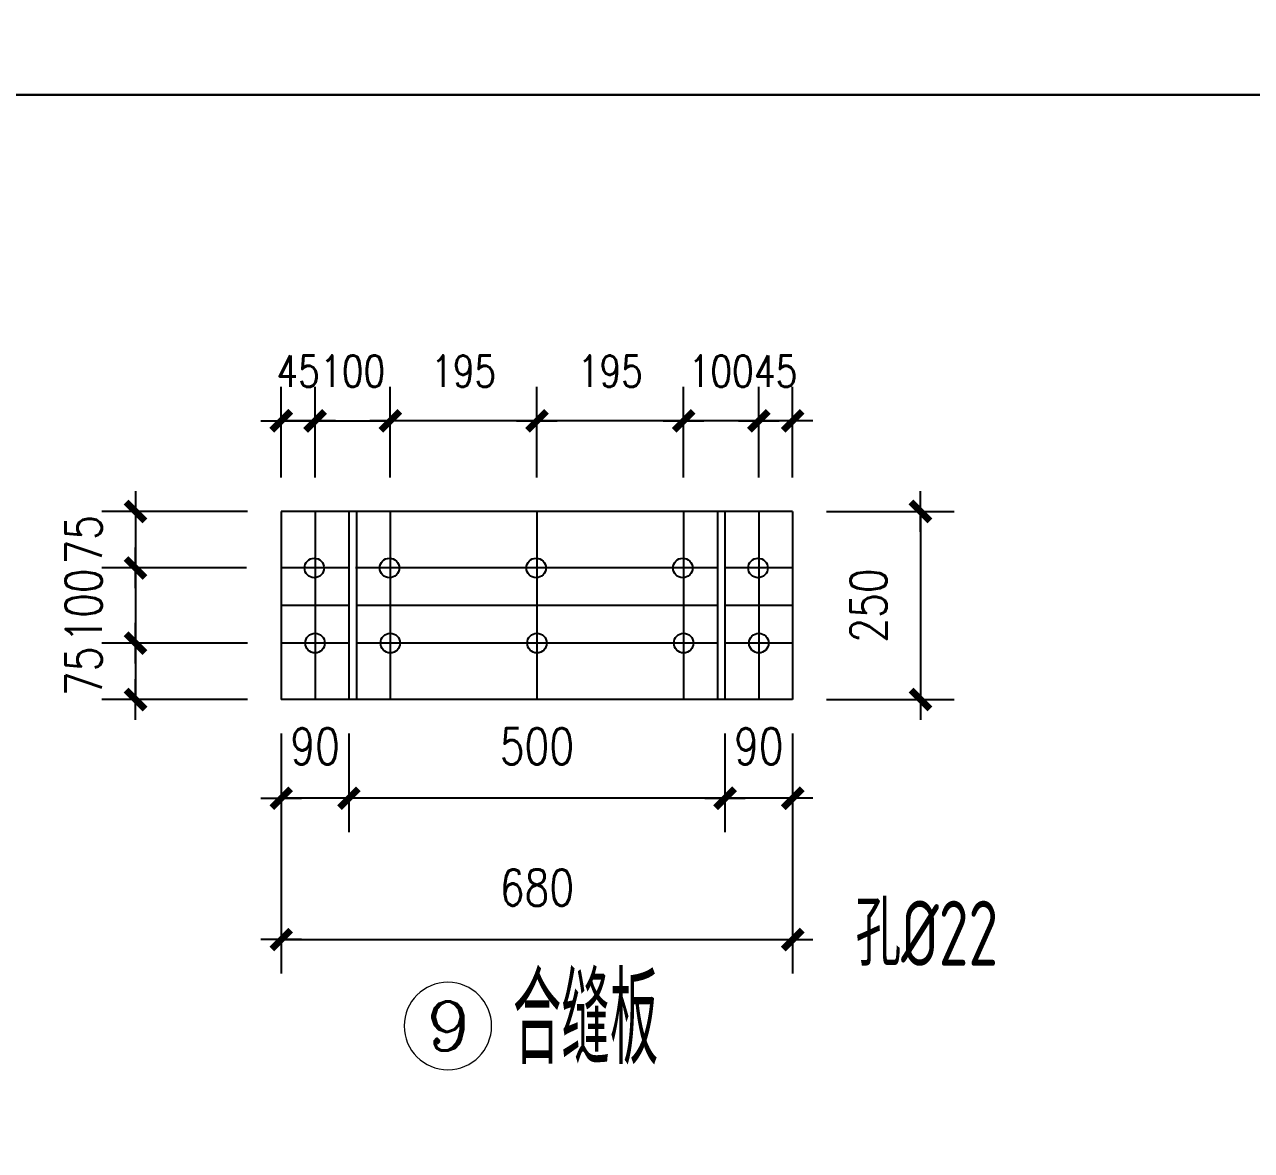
# Model space of a CAD drawing. Header units: millimetres. Extents: x 2451220 to 4527627, y -5186613 to -1639140.
# Drawn here: x 2491681 to 2494944, y -1752935 to -1749942 of the extents above; entities that cross this region are included whole.
import ezdxf
from ezdxf.enums import TextEntityAlignment as Align

# ---------------------------------------------------------------- set-up
doc = ezdxf.new("R2010")
doc.units = ezdxf.units.MM
doc.header["$LTSCALE"] = 1000
doc.header["$PDMODE"] = 34
doc.layers.add('钢架', color=7, linetype='Continuous', lineweight=25)
doc.styles.add('COMPLEX', font='COMPLEX')
doc.styles.add('DIM_FONT', font='simplex.shx', dxfattribs={"width": 0.8, "bigfont": 'hztxt.shx'})
doc.styles.add('hz', font='gbenor.shx', dxfattribs={"width": 0.75, "height": 100, "bigfont": 'gbcbig.shx'})
doc.styles.add('TSSD_Label', font='Tssdeng.shx', dxfattribs={"width": 0.7, "bigfont": 'hztxt.shx'})
doc.dimstyles.new('WGH(2)', dxfattribs={"dimscale": 1.2, "dimtxt": 100, "dimasz": 0.5, "dimexe": 75, "dimexo": 75, "dimgap": 75, "dimtad": 1, "dimdec": 0, "dimlfac": 0.5, "dimzin": 0, "dimdsep": 46, "dimtxsty": 'DIM_FONT', "dimblk1": '_DIMX', "dimblk2": '_DIMX', "dimsah": 1, "dimcen": 0.09, "dimclrd": 3, "dimclre": 3, "dimclrt": 7, "dimadec": 0, "dimazin": 0, "dimtfac": 1, "dimtdec": 0, "dimtix": 1, "dimtmove": 2, "dimatfit": 3, "dimldrblk": '_DIMX', "dimfxl": 1, "dimtolj": 1, "dimtzin": 0, "dimarcsym": 0})

# ---------------------------------------------------------------- blocks, each defined once
blk = doc.blocks.new('_DIMX')
blk.add_line((-150, 0), (150, 0))
at = {"const_width": 50}
blk.add_lwpolyline([(-70, -70), (70, 70)], dxfattribs=at)
blk = doc.blocks.new('*D2153')
at = {"color": 3, "lineweight": -2}
for p, q in [((2493633.8, -1751146.2), (2493633.8, -1750905.4)), ((2493723.8, -1751146.2), (2493723.8, -1750905.4)), ((2493633.4, -1750995.4), (2493633, -1750995.4)), ((2493723.8, -1750995.4), (2493633.8, -1750995.4)), ((2493724.1, -1750995.4), (2493724.5, -1750995.4))]:
    blk.add_line(p, q, dxfattribs=at)
at = {"layer": 'Defpoints', "color": 0}
for p in [(2493633.8, -1750995.4), (2493633.8, -1751236.2), (2493723.8, -1751236.2)]:
    blk.add_point(p, dxfattribs=at)
at = {"color": 3, "lineweight": -2, "xscale": 0.36, "yscale": 0.36, "zscale": 0.36}
blk.add_blockref('_DIMX', (2493633.8, -1750995.4), dxfattribs=at)
at = {"color": 3, "lineweight": -2, "xscale": 0.36, "yscale": 0.36, "zscale": 0.36, "rotation": 180}
blk.add_blockref('_DIMX', (2493723.8, -1750995.4), dxfattribs=at)
at = {"color": 7, "insert": (2493678.8, -1750863.4), "char_height": 84, "attachment_point": 5, "style": 'DIM_FONT'}
blk.add_mtext('\\A1;45', dxfattribs=at)
blk = doc.blocks.new('*D2154')
at = {"color": 3, "lineweight": -2}
for p, q in [((2493433.8, -1751146.2), (2493433.8, -1750905.4)), ((2493633.8, -1751056.2), (2493633.8, -1750905.4)), ((2493433.4, -1750995.4), (2493433, -1750995.4)), ((2493633.8, -1750995.4), (2493433.8, -1750995.4)), ((2493634.1, -1750995.4), (2493634.5, -1750995.4))]:
    blk.add_line(p, q, dxfattribs=at)
at = {"layer": 'Defpoints', "color": 0}
for p in [(2493433.8, -1750995.4), (2493633.8, -1751146.2), (2493433.8, -1751236.2)]:
    blk.add_point(p, dxfattribs=at)
at = {"color": 3, "lineweight": -2, "xscale": 0.36, "yscale": 0.36, "zscale": 0.36}
blk.add_blockref('_DIMX', (2493433.8, -1750995.4), dxfattribs=at)
at = {"color": 3, "lineweight": -2, "xscale": 0.36, "yscale": 0.36, "zscale": 0.36, "rotation": 180}
blk.add_blockref('_DIMX', (2493633.8, -1750995.4), dxfattribs=at)
at = {"color": 7, "insert": (2493533.8, -1750863.4), "char_height": 84, "attachment_point": 5, "style": 'DIM_FONT'}
blk.add_mtext('\\A1;100', dxfattribs=at)
blk = doc.blocks.new('*D2155')
at = {"color": 3, "lineweight": -2}
for p, q in [((2493043.8, -1751146.2), (2493043.8, -1750905.4)), ((2493433.8, -1751146.2), (2493433.8, -1750905.4)), ((2493433.4, -1750995.4), (2493044.1, -1750995.4))]:
    blk.add_line(p, q, dxfattribs=at)
at = {"layer": 'Defpoints', "color": 0}
for p in [(2493043.8, -1750995.4), (2493043.8, -1751236.2), (2493433.8, -1751236.2)]:
    blk.add_point(p, dxfattribs=at)
at = {"color": 3, "lineweight": -2, "xscale": 0.36, "yscale": 0.36, "zscale": 0.36, "rotation": 180}
blk.add_blockref('_DIMX', (2493043.8, -1750995.4), dxfattribs=at)
at = {"color": 3, "lineweight": -2, "xscale": 0.36, "yscale": 0.36, "zscale": 0.36}
blk.add_blockref('_DIMX', (2493433.8, -1750995.4), dxfattribs=at)
at = {"color": 7, "insert": (2493238.8, -1750863.4), "char_height": 84, "attachment_point": 5, "style": 'DIM_FONT'}
blk.add_mtext('\\A1;195', dxfattribs=at)
blk = doc.blocks.new('*D2156')
at = {"color": 3, "lineweight": -2}
for p, q in [((2492363.8, -1751146.2), (2492363.8, -1750905.4)), ((2492453.8, -1751146.2), (2492453.8, -1750905.4)), ((2492363.4, -1750995.4), (2492363, -1750995.4)), ((2492453.8, -1750995.4), (2492363.8, -1750995.4)), ((2492454.1, -1750995.4), (2492454.5, -1750995.4))]:
    blk.add_line(p, q, dxfattribs=at)
at = {"layer": 'Defpoints', "color": 0}
for p in [(2492363.8, -1750995.4), (2492363.8, -1751236.2), (2492453.8, -1751236.2)]:
    blk.add_point(p, dxfattribs=at)
at = {"color": 3, "lineweight": -2, "xscale": 0.36, "yscale": 0.36, "zscale": 0.36}
blk.add_blockref('_DIMX', (2492363.8, -1750995.4), dxfattribs=at)
at = {"color": 3, "lineweight": -2, "xscale": 0.36, "yscale": 0.36, "zscale": 0.36, "rotation": 180}
blk.add_blockref('_DIMX', (2492453.8, -1750995.4), dxfattribs=at)
at = {"color": 7, "insert": (2492408.8, -1750863.4), "char_height": 84, "attachment_point": 5, "style": 'DIM_FONT'}
blk.add_mtext('\\A1;45', dxfattribs=at)
blk = doc.blocks.new('*D2157')
at = {"color": 3, "lineweight": -2}
for p, q in [((2493813.8, -1751236.2), (2494153.6, -1751236.2)), ((2494063.6, -1751236.6), (2494063.6, -1751735.9)), ((2493813.8, -1751736.2), (2494153.6, -1751736.2))]:
    blk.add_line(p, q, dxfattribs=at)
at = {"layer": 'Defpoints', "color": 0}
for p in [(2493723.8, -1751236.2), (2493723.8, -1751736.2), (2494063.6, -1751736.2)]:
    blk.add_point(p, dxfattribs=at)
at = {"color": 3, "lineweight": -2, "xscale": 0.36, "yscale": 0.36, "zscale": 0.36}
for p, rotation in [((2494063.6, -1751236.2), 90), ((2494063.6, -1751736.2), 270)]:
    blk.add_blockref('_DIMX', p, dxfattribs=dict(at, rotation=rotation))
at = {"color": 7, "insert": (2493925.6, -1751486.2), "char_height": 96, "attachment_point": 5, "rotation": 90, "style": 'DIM_FONT'}
blk.add_mtext('\\A1;250', dxfattribs=at)
blk = doc.blocks.new('*D471')
at = {"color": 3, "lineweight": -2}
for p, q in [((2493543.8, -1751826.2), (2493543.8, -1752088.6)), ((2493723.8, -1751826.2), (2493723.8, -1752088.6)), ((2493543.4, -1751998.6), (2493543, -1751998.6)), ((2493723.8, -1751998.6), (2493543.8, -1751998.6)), ((2493724.1, -1751998.6), (2493724.5, -1751998.6))]:
    blk.add_line(p, q, dxfattribs=at)
at = {"layer": 'Defpoints', "color": 0}
for p in [(2493543.8, -1751736.2), (2493723.8, -1751736.2), (2493543.8, -1751998.6)]:
    blk.add_point(p, dxfattribs=at)
at = {"color": 3, "lineweight": -2, "xscale": 0.36, "yscale": 0.36, "zscale": 0.36}
blk.add_blockref('_DIMX', (2493543.8, -1751998.6), dxfattribs=at)
at = {"color": 3, "lineweight": -2, "xscale": 0.36, "yscale": 0.36, "zscale": 0.36, "rotation": 180}
blk.add_blockref('_DIMX', (2493723.8, -1751998.6), dxfattribs=at)
at = {"color": 7, "insert": (2493633.8, -1751860.6), "char_height": 96, "attachment_point": 5, "style": 'DIM_FONT'}
blk.add_mtext('\\A1;90', dxfattribs=at)
blk = doc.blocks.new('*D2158')
at = {"color": 3, "lineweight": -2}
for p, q in [((2492543.8, -1751826.2), (2492543.8, -1752088.6)), ((2493543.8, -1751826.2), (2493543.8, -1752088.6)), ((2493543.4, -1751998.6), (2492544.1, -1751998.6))]:
    blk.add_line(p, q, dxfattribs=at)
at = {"layer": 'Defpoints', "color": 0}
for p in [(2492543.8, -1751736.2), (2493543.8, -1751736.2), (2492543.8, -1751998.6)]:
    blk.add_point(p, dxfattribs=at)
at = {"color": 3, "lineweight": -2, "xscale": 0.36, "yscale": 0.36, "zscale": 0.36, "rotation": 180}
blk.add_blockref('_DIMX', (2492543.8, -1751998.6), dxfattribs=at)
at = {"color": 3, "lineweight": -2, "xscale": 0.36, "yscale": 0.36, "zscale": 0.36}
blk.add_blockref('_DIMX', (2493543.8, -1751998.6), dxfattribs=at)
at = {"color": 7, "insert": (2493043.8, -1751860.6), "char_height": 96, "attachment_point": 5, "style": 'DIM_FONT'}
blk.add_mtext('\\A1;500', dxfattribs=at)
blk = doc.blocks.new('*D2159')
at = {"color": 3, "lineweight": -2}
for p, q in [((2492363.8, -1751826.2), (2492363.8, -1752088.6)), ((2492543.8, -1751826.2), (2492543.8, -1752088.6)), ((2492363.4, -1751998.6), (2492363, -1751998.6)), ((2492543.8, -1751998.6), (2492363.8, -1751998.6)), ((2492544.1, -1751998.6), (2492544.5, -1751998.6))]:
    blk.add_line(p, q, dxfattribs=at)
at = {"layer": 'Defpoints', "color": 0}
for p in [(2492363.8, -1751736.2), (2492543.8, -1751736.2), (2492363.8, -1751998.6)]:
    blk.add_point(p, dxfattribs=at)
at = {"color": 3, "lineweight": -2, "xscale": 0.36, "yscale": 0.36, "zscale": 0.36}
blk.add_blockref('_DIMX', (2492363.8, -1751998.6), dxfattribs=at)
at = {"color": 3, "lineweight": -2, "xscale": 0.36, "yscale": 0.36, "zscale": 0.36, "rotation": 180}
blk.add_blockref('_DIMX', (2492543.8, -1751998.6), dxfattribs=at)
at = {"color": 7, "insert": (2492453.8, -1751860.6), "char_height": 96, "attachment_point": 5, "style": 'DIM_FONT'}
blk.add_mtext('\\A1;90', dxfattribs=at)
blk = doc.blocks.new('*D2160')
at = {"color": 3, "lineweight": -2}
for p, q in [((2492363.8, -1751826.2), (2492363.8, -1752464.3)), ((2493723.8, -1751826.2), (2493723.8, -1752464.3)), ((2492364.1, -1752374.3), (2493723.4, -1752374.3))]:
    blk.add_line(p, q, dxfattribs=at)
at = {"layer": 'Defpoints', "color": 0}
for p in [(2492363.8, -1751736.2), (2493723.8, -1751736.2), (2493723.8, -1752374.3)]:
    blk.add_point(p, dxfattribs=at)
at = {"color": 3, "lineweight": -2, "xscale": 0.36, "yscale": 0.36, "zscale": 0.36, "rotation": 180}
blk.add_blockref('_DIMX', (2492363.8, -1752374.3), dxfattribs=at)
at = {"color": 3, "lineweight": -2, "xscale": 0.36, "yscale": 0.36, "zscale": 0.36}
blk.add_blockref('_DIMX', (2493723.8, -1752374.3), dxfattribs=at)
at = {"color": 7, "insert": (2493043.8, -1752236.3), "char_height": 96, "attachment_point": 5, "style": 'DIM_FONT'}
blk.add_mtext('\\A1;680', dxfattribs=at)
blk = doc.blocks.new('*D472')
at = {"color": 3, "lineweight": -2}
for p, q in [((2492273.8, -1751236.2), (2491886.3, -1751236.2)), ((2491976.3, -1751235.9), (2491976.3, -1751235.5)), ((2491976.3, -1751236.2), (2491976.3, -1751386.5)), ((2492271.6, -1751386.5), (2491886.3, -1751386.5)), ((2491976.3, -1751386.8), (2491976.3, -1751387.2))]:
    blk.add_line(p, q, dxfattribs=at)
at = {"layer": 'Defpoints', "color": 0}
for p in [(2492363.8, -1751236.2), (2491976.3, -1751386.5), (2492361.6, -1751386.5)]:
    blk.add_point(p, dxfattribs=at)
at = {"color": 3, "lineweight": -2, "xscale": 0.36, "yscale": 0.36, "zscale": 0.36}
for p, rotation in [((2491976.3, -1751236.2), 270), ((2491976.3, -1751386.5), 90)]:
    blk.add_blockref('_DIMX', p, dxfattribs=dict(at, rotation=rotation))
at = {"color": 7, "insert": (2491838.3, -1751311.4), "char_height": 96, "attachment_point": 5, "rotation": 90, "style": 'DIM_FONT'}
blk.add_mtext('\\A1;75', dxfattribs=at)
blk = doc.blocks.new('*D2161')
at = {"color": 3, "lineweight": -2}
for p, q in [((2492271.6, -1751386.5), (2491886.3, -1751386.5)), ((2491976.3, -1751386.1), (2491976.3, -1751385.8)), ((2491976.3, -1751386.5), (2491976.3, -1751586.2)), ((2492273.8, -1751586.2), (2491886.3, -1751586.2)), ((2491976.3, -1751586.6), (2491976.3, -1751587))]:
    blk.add_line(p, q, dxfattribs=at)
at = {"layer": 'Defpoints', "color": 0}
for p in [(2492361.6, -1751386.5), (2491976.3, -1751586.2), (2492363.8, -1751586.2)]:
    blk.add_point(p, dxfattribs=at)
at = {"color": 3, "lineweight": -2, "xscale": 0.36, "yscale": 0.36, "zscale": 0.36}
for p, rotation in [((2491976.3, -1751386.5), 270), ((2491976.3, -1751586.2), 90)]:
    blk.add_blockref('_DIMX', p, dxfattribs=dict(at, rotation=rotation))
at = {"color": 7, "insert": (2491838.3, -1751486.4), "char_height": 96, "attachment_point": 5, "rotation": 90, "style": 'DIM_FONT'}
blk.add_mtext('\\A1;100', dxfattribs=at)
blk = doc.blocks.new('*D2162')
at = {"color": 3, "lineweight": -2}
for p, q in [((2492273.8, -1751586.2), (2491886.3, -1751586.2)), ((2491976.3, -1751585.9), (2491976.3, -1751585.5)), ((2491976.3, -1751586.2), (2491976.3, -1751736.2)), ((2492273.8, -1751736.2), (2491886.3, -1751736.2)), ((2491976.3, -1751736.6), (2491976.3, -1751737))]:
    blk.add_line(p, q, dxfattribs=at)
at = {"layer": 'Defpoints', "color": 0}
for p in [(2492363.8, -1751586.2), (2491976.3, -1751736.2), (2492363.8, -1751736.2)]:
    blk.add_point(p, dxfattribs=at)
at = {"color": 3, "lineweight": -2, "xscale": 0.36, "yscale": 0.36, "zscale": 0.36}
for p, rotation in [((2491976.3, -1751586.2), 270), ((2491976.3, -1751736.2), 90)]:
    blk.add_blockref('_DIMX', p, dxfattribs=dict(at, rotation=rotation))
at = {"color": 7, "insert": (2491838.3, -1751661.2), "char_height": 96, "attachment_point": 5, "rotation": 90, "style": 'DIM_FONT'}
blk.add_mtext('\\A1;75', dxfattribs=at)
blk = doc.blocks.new('*D2163')
at = {"color": 3, "lineweight": -2}
for p, q in [((2492453.8, -1751056.2), (2492453.8, -1750905.4)), ((2492653.8, -1751146.2), (2492653.8, -1750905.4)), ((2492453.4, -1750995.4), (2492453, -1750995.4)), ((2492453.8, -1750995.4), (2492653.8, -1750995.4)), ((2492654.1, -1750995.4), (2492654.5, -1750995.4))]:
    blk.add_line(p, q, dxfattribs=at)
at = {"layer": 'Defpoints', "color": 0}
for p in [(2492653.8, -1750995.4), (2492453.8, -1751146.2), (2492653.8, -1751236.2)]:
    blk.add_point(p, dxfattribs=at)
at = {"color": 3, "lineweight": -2, "xscale": 0.36, "yscale": 0.36, "zscale": 0.36}
blk.add_blockref('_DIMX', (2492453.8, -1750995.4), dxfattribs=at)
at = {"color": 3, "lineweight": -2, "xscale": 0.36, "yscale": 0.36, "zscale": 0.36, "rotation": 180}
blk.add_blockref('_DIMX', (2492653.8, -1750995.4), dxfattribs=at)
at = {"color": 7, "insert": (2492553.8, -1750863.4), "char_height": 84, "attachment_point": 5, "style": 'DIM_FONT'}
blk.add_mtext('\\A1;100', dxfattribs=at)
blk = doc.blocks.new('*D473')
at = {"color": 3, "lineweight": -2}
for p, q in [((2492653.8, -1751146.2), (2492653.8, -1750905.4)), ((2493043.8, -1751146.2), (2493043.8, -1750905.4)), ((2493043.4, -1750995.4), (2492654.1, -1750995.4))]:
    blk.add_line(p, q, dxfattribs=at)
at = {"layer": 'Defpoints', "color": 0}
for p in [(2492653.8, -1750995.4), (2492653.8, -1751236.2), (2493043.8, -1751236.2)]:
    blk.add_point(p, dxfattribs=at)
at = {"color": 3, "lineweight": -2, "xscale": 0.36, "yscale": 0.36, "zscale": 0.36, "rotation": 180}
blk.add_blockref('_DIMX', (2492653.8, -1750995.4), dxfattribs=at)
at = {"color": 3, "lineweight": -2, "xscale": 0.36, "yscale": 0.36, "zscale": 0.36}
blk.add_blockref('_DIMX', (2493043.8, -1750995.4), dxfattribs=at)
at = {"color": 7, "insert": (2492848.8, -1750863.4), "char_height": 84, "attachment_point": 5, "style": 'DIM_FONT'}
blk.add_mtext('\\A1;195', dxfattribs=at)
blk = doc.blocks.new('轴线标号')
at = {"lineweight": 13}
blk.add_circle((0, 0), 0.5, dxfattribs=at)
at = {"layer": '钢架', "lineweight": 13, "style": 'COMPLEX', "width": 1.041667}
blk.add_attdef('A', text='', height=0.56, dxfattribs=at).set_placement((-0.25, -0.28), (0.25, -0.28), align=Align.FIT)

msp = doc.modelspace()

# ---------------------------------------------------------------- linework, layer by layer
for p, q in [((2493723.8, -1751236.2), (2492363.8, -1751236.2)), ((2492363.8, -1751236.2), (2492363.8, -1751736.2)), ((2492453.8, -1751236.2), (2492453.8, -1751736.2)), ((2492543.8, -1751236.2), (2492543.8, -1751736.2)), ((2492563.8, -1751236.2), (2492563.8, -1751736.2)), ((2492653.8, -1751236.2), (2492653.8, -1751736.2)), ((2493043.8, -1751236.2), (2493043.8, -1751736.2)), ((2493433.8, -1751236.2), (2493433.8, -1751736.2)), ((2493523.8, -1751236.2), (2493523.8, -1751736.2)), ((2493543.8, -1751236.2), (2493543.8, -1751736.2)), ((2493633.8, -1751236.2), (2493633.8, -1751736.2)), ((2493723.8, -1751236.2), (2493723.8, -1751736.2)), ((2492541.6, -1751386.5), (2492361.6, -1751386.5)), ((2493521.6, -1751386.5), (2492561.6, -1751386.5)), ((2493721.6, -1751386.5), (2493541.6, -1751386.5)), ((2492543.8, -1751486.2), (2492363.8, -1751486.2)), ((2493523.8, -1751486.2), (2492563.8, -1751486.2)), ((2493723.8, -1751486.2), (2493543.8, -1751486.2)), ((2492543.8, -1751586.2), (2492363.8, -1751586.2)), ((2493523.8, -1751586.2), (2492563.8, -1751586.2)), ((2493723.8, -1751586.2), (2493543.8, -1751586.2)), ((2493723.8, -1751736.2), (2492363.8, -1751736.2))]:
    msp.add_line(p, q)
for points in [[(2499972, -1750128.4), (2483552.7, -1750128.4), (2483552.7, -1737171.4), (2499972, -1737171.4)], [(2499972, -1763085.3), (2483552.7, -1763085.3), (2483552.7, -1750128.4), (2499972, -1750128.4)]]:
    msp.add_lwpolyline(points, close=True)
for centre in [(2492451.6, -1751386.5), (2492651.6, -1751386.5), (2493041.6, -1751386.5), (2493431.6, -1751386.5), (2493631.6, -1751386.5), (2492453.8, -1751586.2), (2492653.8, -1751586.2), (2493043.8, -1751586.2), (2493433.8, -1751586.2), (2493633.8, -1751586.2)]:
    msp.add_circle(centre, 26)

# ---------------------------------------------------------------- block references
ref = msp.add_blockref('轴线标号', (2492806.9, -1752604), dxfattribs=dict(xscale=-232.4988107294776, yscale=232.4988107294776, zscale=232.4988107293054))
ref.add_attrib('A', '9', dxfattribs={"layer": '钢架', "lineweight": 13, "height": 130.2, "style": 'COMPLEX', "width": 1.339286}).set_placement((2492748.8, -1752669.1), (2492865, -1752669.1), align=Align.FIT)

# ---------------------------------------------------------------- texts
at = {"color": 0, "style": 'TSSD_Label', "width": 0.7}
msp.add_text('孔%%C22', height=173.11, dxfattribs=at).set_placement((2494270.2, -1752496), align=Align.BOTTOM_RIGHT)
at = {"layer": '钢架', "lineweight": 13, "insert": (2492979.6, -1752466.9), "char_height": 238.88, "width": 978.981, "attachment_point": 1, "style": 'hz'}
msp.add_mtext('合缝板', dxfattribs=at)

# ---------------------------------------------------------------- dimensions: what is measured, and where the dimension line sits
for base, p1, p2, override, picture, middle in [((2492363.8, -1750995.4), (2492453.8, -1751236.2), (2492363.8, -1751236.2), {"dimtxt": 70, "dimasz": 0.3}, '*D2156', (2492408.8, -1750863.4)), ((2492653.8, -1750995.4), (2493043.8, -1751236.2), (2492653.8, -1751236.2), {"dimtxt": 70, "dimasz": 0.3}, '*D473', (2492848.8, -1750863.4)), ((2493043.8, -1750995.4), (2493433.8, -1751236.2), (2493043.8, -1751236.2), {"dimtxt": 70, "dimasz": 0.3}, '*D2155', (2493238.8, -1750863.4)), ((2493433.8, -1750995.4), (2493633.8, -1751146.2), (2493433.8, -1751236.2), {"dimtxt": 70, "dimasz": 0.3}, '*D2154', (2493533.8, -1750863.4)), ((2493633.8, -1750995.4), (2493723.8, -1751236.2), (2493633.8, -1751236.2), {"dimtxt": 70, "dimasz": 0.3}, '*D2153', (2493678.8, -1750863.4)), ((2492363.8, -1751998.6), (2492543.8, -1751736.2), (2492363.8, -1751736.2), {"dimtxt": 80, "dimasz": 0.3}, '*D2159', (2492453.8, -1751860.6)), ((2493723.8, -1752374.3), (2492363.8, -1751736.2), (2493723.8, -1751736.2), {"dimtxt": 80, "dimasz": 0.3}, '*D2160', (2493043.8, -1752236.3)), ((2492543.8, -1751998.6), (2493543.8, -1751736.2), (2492543.8, -1751736.2), {"dimtxt": 80, "dimasz": 0.3}, '*D2158', (2493043.8, -1751860.6)), ((2493543.8, -1751998.6), (2493723.8, -1751736.2), (2493543.8, -1751736.2), {"dimtxt": 80, "dimasz": 0.3}, '*D471', (2493633.8, -1751860.6))]:
    dim = msp.add_linear_dim(base=base, p1=p1, p2=p2, dimstyle='WGH(2)', override=override)
    dim.commit()
    dim.dimension.update_dxf_attribs({"geometry": picture, "text_midpoint": middle})
for base, p1, p2, angle, override, picture, middle in [((2492653.8, -1750995.4), (2492453.8, -1751146.2), (2492653.8, -1751236.2), 180, {"dimtxt": 70, "dimasz": 0.3}, '*D2163', (2492553.8, -1750863.4)), ((2491976.3, -1751386.5), (2492363.8, -1751236.2), (2492361.6, -1751386.5), 270, {"dimtxt": 80, "dimasz": 0.3}, '*D472', (2491838.3, -1751311.4)), ((2494063.6, -1751736.2), (2493723.8, -1751236.2), (2493723.8, -1751736.2), 270, {"dimtxt": 80, "dimasz": 0.3}, '*D2157', (2493925.6, -1751486.2)), ((2491976.3, -1751586.2), (2492361.6, -1751386.5), (2492363.8, -1751586.2), 270, {"dimtxt": 80, "dimasz": 0.3}, '*D2161', (2491838.3, -1751486.4)), ((2491976.3, -1751736.2), (2492363.8, -1751586.2), (2492363.8, -1751736.2), 270, {"dimtxt": 80, "dimasz": 0.3}, '*D2162', (2491838.3, -1751661.2))]:
    dim = msp.add_linear_dim(base=base, p1=p1, p2=p2, angle=angle, dimstyle='WGH(2)', override=override)
    dim.commit()
    dim.dimension.update_dxf_attribs({"geometry": picture, "text_midpoint": middle})

doc.saveas('drawing.dxf')
